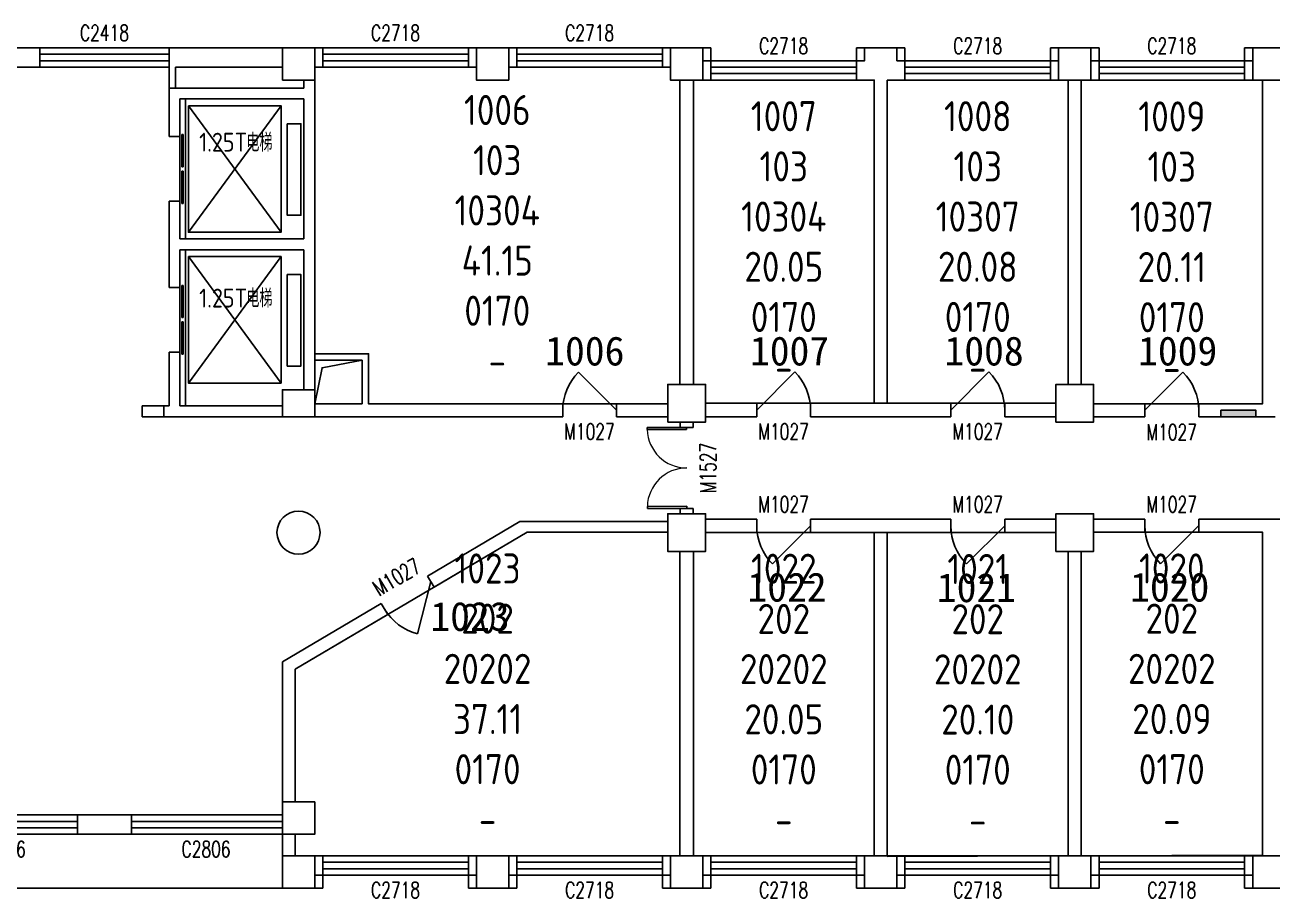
# Model space of a CAD drawing. Extents: x 246802 to 341426, y 58657 to 74864.
# Drawn here: x 292851 to 315986, y 58657 to 74864 of the extents above; entities that cross this region are included whole.
import ezdxf

# ---------------------------------------------------------------- set-up
doc = ezdxf.new("R2010")
doc.units = 0
doc.header["$LTSCALE"] = 1000
doc.header["$MEASUREMENT"] = 0
for name, color, linetype in [('body', 30, 'Continuous'), ('GROS', 6, 'Continuous'), ('name', 1, 'Continuous'), ('RM$', 5, 'Continuous'), ('RM$TXT', 5, 'Continuous')]:
    doc.layers.add(name, color=color, linetype=linetype)
doc.styles.add('_TCH_WINDOW', font='SIMPLEX', dxfattribs={"bigfont": 'GBCBIG'})
doc.styles.get("Standard").update_dxf_attribs({"font": 'gbenor.shx', "bigfont": 'gbcbig.shx'})

# ---------------------------------------------------------------- blocks, each defined once
blk = doc.blocks.new('_YZHK')
blk.add_circle((0, 0), 0.5)
blk = doc.blocks.new('_FZHK')
blk.add_lwpolyline([(-0.5, -0.5), (0.5, -0.5), (0.5, 0.5), (-0.5, 0.5)], close=True)
blk = doc.blocks.new('$WINLIB2D$00000001')
at = {"color": 0}
for points in [[(-0.5, 0.5), (-0.5, -0.5)], [(-0.5, 0.5), (0.5, 0.5)], [(0.5, -0.5), (0.5, 0.5)], [(0.5, 0.1667), (-0.5, 0.1667)], [(0.5, -0.1667), (-0.5, -0.1667)], [(-0.5, -0.5), (0.5, -0.5)]]:
    blk.add_lwpolyline(points, dxfattribs=at)
blk = doc.blocks.new('$DorLib2D$00000127')
at = {"color": 0, "linetype": 'Continuous'}
for p, q in [((-0.033, 0.795, -93.75), (-0.533, 0.795, -93.75)), ((-0.533, 0.795, -93.75), (-0.533, 0.69, -93.75)), ((-0.033, 0.795, -93.75), (-0.033, 0.69, -93.75)), ((0.033, 0.795, -93.75), (0.033, 0.69, -93.75)), ((0.533, 0.795, -93.75), (0.033, 0.795, -93.75)), ((0.533, 0.795, -93.75), (0.533, 0.69, -93.75)), ((-0.033, 0.69, -93.75), (-0.533, 0.69, -93.75)), ((0.533, 0.69, -93.75), (0.033, 0.69, -93.75)), ((0.5, 0.5, -93.75), (-0.5, 0.5, -93.75))]:
    blk.add_line(p, q, dxfattribs=at)
blk = doc.blocks.new('$DorLib2D$00000002')
for p, q in [((-0.5, 0), (-0.5, 0.4875)), ((-0.475, 0.4875), (-0.5, 0.4875)), ((-0.475, 0), (-0.475, 0.4875)), ((0.475, 0), (0.475, 0.4875)), ((0.475, 0.4875), (0.5, 0.4875)), ((0.5, 0), (0.5, 0.4875)), ((-0.5, 0), (-0.475, 0)), ((0.5, 0), (0.475, 0))]:
    blk.add_line(p, q)
at = {"lineweight": 13}
for centre, start, end in [((-0.4875, 0), 0, 88.53072), ((0.4875, 0), 91.46928, 180)]:
    blk.add_arc(centre, 0.4875, start, end, dxfattribs=at)
blk = doc.blocks.new('$DorLib2D$00000114')
at = {"color": 0}
blk.add_line((0.5, 0), (-0.207, 0.707), dxfattribs=at)
blk.add_arc((0.5, 0), 1, 135, 180, dxfattribs=at)

msp = doc.modelspace()

# ---------------------------------------------------------------- hatches: boundary and pattern name
at = {"layer": 'body'}
msp.add_hatch(color=30, dxfattribs=at).paths.add_polyline_path([(315686, 67711), (315036, 67711), (315036, 67591), (315686, 67591)])

# ---------------------------------------------------------------- linework, layer by layer
at = {"layer": 'body', "color": 30}
for p, q in [((295511, 74441), (291026, 74441)), ((297626, 74441), (295511, 74441)), ((298376, 74441), (298226, 74441)), ((298376, 74081), (298376, 74441)), ((301226, 74441), (301076, 74441)), ((301076, 74441), (301076, 74081)), ((301976, 74441), (301826, 74441)), ((301976, 74081), (301976, 74441)), ((304826, 74441), (304676, 74441)), ((304676, 74441), (304676, 74081)), ((305576, 74441), (305426, 74441)), ((305576, 74201), (305576, 74441)), ((309176, 74441), (308276, 74441)), ((308276, 74441), (308276, 74201)), ((309176, 74201), (309176, 74441)), ((312026, 74441), (311876, 74441)), ((311876, 74441), (311876, 74201)), ((312776, 74441), (312626, 74441)), ((312776, 74201), (312776, 74441)), ((315626, 74441), (315476, 74441)), ((315476, 74441), (315476, 74201)), ((295526, 74081), (291026, 74081)), ((295526, 73691), (295526, 74081)), ((297626, 74081), (295646, 74081)), ((295646, 73691), (295646, 74081)), ((298226, 74081), (298376, 74081)), ((301076, 74081), (301226, 74081)), ((301826, 74081), (301976, 74081)), ((304676, 74081), (304826, 74081)), ((305576, 74201), (305426, 74201)), ((305576, 73841), (305576, 74201)), ((308276, 74201), (308276, 73841)), ((309176, 73841), (309176, 74201)), ((312026, 74201), (311876, 74201)), ((311876, 74201), (311876, 73841)), ((312776, 74201), (312626, 74201)), ((312776, 73841), (312776, 74201)), ((315626, 74201), (315476, 74201)), ((315476, 74201), (315476, 73841)), ((298026, 73841), (298026, 73691)), ((298226, 73841), (298226, 73491)), ((305001, 73841), (305001, 68191)), ((305251, 73841), (305251, 68191)), ((305426, 73841), (305576, 73841)), ((308276, 73841), (308606, 73841)), ((308606, 67841), (308606, 73841)), ((308846, 73841), (309176, 73841)), ((308846, 67841), (308846, 73841)), ((311876, 73841), (312026, 73841)), ((312206, 68191), (312206, 73841)), ((312446, 68191), (312446, 73841)), ((312626, 73841), (312776, 73841)), ((315476, 73841), (315626, 73841)), ((315806, 67831), (315806, 73841)), ((295526, 73691), (295526, 72791)), ((298026, 73691), (295526, 73691)), ((295526, 73691), (295646, 73691)), ((295726, 72791), (295726, 73491)), ((298026, 73491), (295726, 73491)), ((295828, 73491), (295828, 70891)), ((297601, 73365), (295882, 71015)), ((295882, 73365), (297601, 71015)), ((298026, 73491), (298026, 70891)), ((298226, 73491), (298226, 70691)), ((295526, 72791), (295726, 72791)), ((295726, 71591), (295526, 71591)), ((295526, 71591), (295526, 70691)), ((295726, 70891), (295726, 71591)), ((298026, 70891), (295726, 70891)), ((295526, 70691), (295526, 69991)), ((295726, 69991), (295726, 70691)), ((298026, 70691), (295726, 70691)), ((295828, 70691), (295828, 67791)), ((297601, 70565), (295882, 68215)), ((295882, 70565), (297601, 68215)), ((298026, 70691), (298026, 68641)), ((298226, 70691), (298226, 68641)), ((295526, 69991), (295726, 69991)), ((295726, 68791), (295526, 68791)), ((295526, 68791), (295526, 67791)), ((295726, 67791), (295726, 68791)), ((299226, 68761), (298226, 68761)), ((299226, 67831), (299226, 68761)), ((298026, 68641), (298026, 68091)), ((298226, 68641), (298226, 68091)), ((299106, 68641), (298226, 68641)), ((299106, 67831), (299106, 68641)), ((295426, 67791), (295026, 67791)), ((295026, 67591), (295026, 67791)), ((295426, 67791), (295526, 67791)), ((295426, 67791), (295426, 67591)), ((295426, 67591), (295426, 67791)), ((295726, 67791), (297626, 67791)), ((298226, 67831), (299106, 67831)), ((299226, 67831), (301526, 67831)), ((302826, 67831), (301526, 67831)), ((302826, 67591), (302826, 67831)), ((304776, 67831), (303826, 67831)), ((303826, 67831), (303826, 67591)), ((306426, 67841), (305476, 67841)), ((306426, 67591), (306426, 67841)), ((308726, 67841), (307426, 67841)), ((307426, 67841), (307426, 67591)), ((310026, 67841), (308726, 67841)), ((310026, 67591), (310026, 67841)), ((311976, 67841), (311026, 67841)), ((311026, 67841), (311026, 67591)), ((313626, 67831), (312676, 67831)), ((313626, 67591), (313626, 67831)), ((315806, 67831), (314626, 67831)), ((314626, 67831), (314626, 67591)), ((295426, 67591), (295026, 67591)), ((295426, 67591), (295726, 67591)), ((295726, 67591), (297626, 67591)), ((298226, 67591), (299106, 67591)), ((299106, 67591), (301406, 67591)), ((301406, 67591), (301406, 67591)), ((301406, 67591), (301646, 67591)), ((301646, 67591), (301646, 67591)), ((301646, 67591), (302826, 67591)), ((303826, 67591), (304776, 67591)), ((305476, 67591), (306426, 67591)), ((307426, 67591), (308726, 67591)), ((308606, 67591), (308606, 67591)), ((308606, 67591), (308846, 67591)), ((308726, 67591), (310026, 67591)), ((308846, 67591), (308846, 67591)), ((311026, 67591), (311976, 67591)), ((312676, 67591), (313626, 67591)), ((314626, 67591), (315806, 67591)), ((315806, 67591), (315806, 67591)), ((315806, 67591), (316046, 67591)), ((305006, 67491), (305006, 67391)), ((305006, 67391), (305246, 67391)), ((305246, 67391), (305246, 67491)), ((305248, 65891), (305008, 65891)), ((305008, 65891), (305008, 65791)), ((305248, 65791), (305248, 65891)), ((302033, 65650), (300318, 64635)), ((304776, 65650), (302033, 65650)), ((306426, 65691), (305476, 65691)), ((306426, 65441), (306426, 65691)), ((308726, 65691), (307426, 65691)), ((307426, 65691), (307426, 65441)), ((308666, 65691), (308666, 65691)), ((308666, 65691), (308786, 65691)), ((310026, 65691), (308726, 65691)), ((308786, 65691), (308786, 65691)), ((310026, 65441), (310026, 65691)), ((311976, 65691), (311026, 65691)), ((311026, 65691), (311026, 65441)), ((313626, 65691), (312676, 65691)), ((313626, 65451), (313626, 65691)), ((315926, 65691), (314626, 65691)), ((314626, 65691), (314626, 65451)), ((317226, 65691), (315926, 65691)), ((300441, 64428), (302166, 65450)), ((304776, 65450), (302166, 65450)), ((305476, 65441), (306426, 65441)), ((307426, 65441), (308726, 65441)), ((308606, 59441), (308606, 65441)), ((308726, 65441), (310026, 65441)), ((308846, 59441), (308846, 65441)), ((311026, 65441), (311976, 65441)), ((312676, 65451), (313626, 65451)), ((314626, 65451), (315806, 65451)), ((315806, 65451), (315806, 59441)), ((305001, 65091), (305001, 59441)), ((305251, 65091), (305251, 59441)), ((312206, 59441), (312206, 65091)), ((312446, 59441), (312446, 65091)), ((300318, 64635), (300441, 64428)), ((299458, 64126), (297626, 63041)), ((299580, 63919), (299458, 64126)), ((297866, 62904), (299580, 63919)), ((297626, 60441), (297626, 63041)), ((297866, 60441), (297866, 62904)), ((293826, 59841), (293826, 60201)), ((293826, 60201), (294826, 60201)), ((294826, 59841), (294826, 60201)), ((293826, 59841), (294826, 59841)), ((297626, 59441), (297626, 59841)), ((297866, 59441), (297866, 59841)), ((298376, 59441), (298226, 59441)), ((298376, 59081), (298376, 59441)), ((301226, 59441), (301076, 59441)), ((301076, 59441), (301076, 59081)), ((301976, 59441), (301826, 59441)), ((301976, 59081), (301976, 59441)), ((304826, 59441), (304676, 59441)), ((304676, 59441), (304676, 59081)), ((305576, 59441), (305426, 59441)), ((305576, 59081), (305576, 59441)), ((308426, 59441), (308276, 59441)), ((308276, 59441), (308276, 59081)), ((309176, 59441), (309026, 59441)), ((309176, 59081), (309176, 59441)), ((312026, 59441), (311876, 59441)), ((311876, 59441), (311876, 59081)), ((312776, 59441), (312626, 59441)), ((312776, 59081), (312776, 59441)), ((315626, 59441), (315476, 59441)), ((315476, 59441), (315476, 59081)), ((298226, 59081), (298376, 59081)), ((298376, 58841), (298376, 59081)), ((301076, 59081), (301226, 59081)), ((301076, 59081), (301076, 58841)), ((301826, 59081), (301976, 59081)), ((301976, 58841), (301976, 59081)), ((304676, 59081), (304826, 59081)), ((304676, 59081), (304676, 58841)), ((305426, 59081), (305576, 59081)), ((305576, 58841), (305576, 59081)), ((308276, 59081), (308426, 59081)), ((308276, 59081), (308276, 58841)), ((309026, 59081), (309176, 59081)), ((309176, 58841), (309176, 59081)), ((311876, 59081), (312026, 59081)), ((311876, 59081), (311876, 58841)), ((312626, 59081), (312776, 59081)), ((312776, 58841), (312776, 59081)), ((315476, 59081), (315626, 59081)), ((315476, 59081), (315476, 58841)), ((298226, 58841), (298376, 58841)), ((301076, 58841), (301226, 58841)), ((301826, 58841), (301976, 58841)), ((304676, 58841), (304826, 58841)), ((305426, 58841), (305576, 58841)), ((308276, 58841), (308426, 58841)), ((309026, 58841), (309176, 58841)), ((311876, 58841), (312026, 58841)), ((312626, 58841), (312776, 58841)), ((315476, 58841), (315626, 58841))]:
    msp.add_line(p, q, dxfattribs=at)
for points in [[(295882, 73365), (297601, 73365), (297601, 71015), (295882, 71015)], [(297716, 73031), (297969, 73031), (297969, 71333), (297716, 71333)], [(295882, 70565), (297601, 70565), (297601, 68215), (295882, 68215)], [(297716, 70231), (297969, 70231), (297969, 68533), (297716, 68533)]]:
    msp.add_lwpolyline(points, close=True, dxfattribs=at)
for points in [[(299106, 68641), (298363, 68501), (298226, 67831)], [(315036, 67591), (315036, 67711), (315686, 67711), (315686, 67591)]]:
    msp.add_lwpolyline(points, dxfattribs=at)
at = {"layer": 'GROS'}
for points in [[(316226, 74441), (315626, 74441), (315626, 74201), (312626, 74201), (312626, 74441), (312026, 74441), (312026, 74201), (309026, 74201), (309026, 74441), (308426, 74441), (308426, 74201), (308276, 74201), (305426, 74201), (305426, 74441), (283226, 74441)], [(290426, 58841), (298226, 58841), (298226, 59081), (301226, 59081), (301226, 58841), (301826, 58841), (301826, 59081), (304826, 59081), (304826, 58841), (305426, 58841), (305426, 59081), (308426, 59081), (308426, 58841), (309026, 58841), (309026, 59081), (312026, 59081), (312026, 58841), (312626, 58841), (312626, 59081), (315626, 59081), (315626, 58841), (316226, 58841)]]:
    msp.add_lwpolyline(points, dxfattribs=at)
at = {"layer": 'RM$', "color": 4, "ltscale": 20}
for points in [[(298226, 74081), (298226, 68761), (299226, 68761), (299226, 67831), (304776, 67831), (304776, 68191), (305001, 68191), (305001, 73841), (304826, 73841), (304826, 74081), (301826, 74081), (301826, 73841), (301226, 73841), (301226, 74081)], [(305251, 73841), (305251, 68191), (305476, 68191), (305476, 67841), (308606, 67841), (308606, 73841)], [(308846, 73841), (308846, 67841), (311976, 67841), (311976, 68191), (312206, 68191), (312206, 73841)], [(312446, 73841), (312446, 68191), (312676, 68191), (312676, 67831), (315806, 67831), (315806, 73841)], [(297866, 62904), (297866, 60441), (298226, 60441), (298226, 59841), (297866, 59841), (297866, 59441), (305001, 59441), (305001, 65091), (304776, 65091), (304776, 65450), (302166, 65450)], [(305476, 65441), (305476, 65091), (305251, 65091), (305251, 59441), (308606, 59441), (308606, 65441)], [(308846, 65441), (308846, 59431), (312206, 59441), (312206, 65091), (311976, 65091), (311976, 65441)], [(312676, 65451), (312676, 65091), (312446, 65091), (312446, 59441), (315806, 59451), (315806, 65451)]]:
    msp.add_lwpolyline(points, close=True, dxfattribs=at)

# ---------------------------------------------------------------- block references
at = {"layer": 'body', "color": 30}
ref = msp.add_blockref('$WINLIB2D$00000001', (294326, 74261), dxfattribs=dict(at, xscale=2400, yscale=360, zscale=360, rotation=180))
ref.add_attrib('A', 'C2418', (293871, 74567), dxfattribs={"color": 30, "height": 297.5, "style": '_TCH_WINDOW', "width": 0.705882})
ref = msp.add_blockref('$WINLIB2D$00000001', (299726, 74261), dxfattribs=dict(at, xscale=2700, yscale=360, zscale=360, rotation=180))
ref.add_attrib('A', 'C2718', (299271, 74567), dxfattribs={"color": 30, "height": 297.5, "style": '_TCH_WINDOW', "width": 0.705882})
ref = msp.add_blockref('$WINLIB2D$00000001', (303326, 74261), dxfattribs=dict(at, xscale=2700, yscale=360, zscale=360, rotation=180))
ref.add_attrib('A', 'C2718', (302871, 74567), dxfattribs={"color": 30, "height": 297.5, "style": '_TCH_WINDOW', "width": 0.705882})
ref = msp.add_blockref('$WINLIB2D$00000001', (306926, 74021), dxfattribs=dict(at, xscale=2700, yscale=-360, zscale=360))
ref.add_attrib('A', 'C2718', (306471, 74327), dxfattribs={"color": 30, "height": 297.5, "style": '_TCH_WINDOW', "width": 0.705882})
ref = msp.add_blockref('$WINLIB2D$00000001', (310526, 74021), dxfattribs=dict(at, xscale=2700, yscale=-360, zscale=360))
ref.add_attrib('A', 'C2718', (310071, 74327), dxfattribs={"color": 30, "height": 297.5, "style": '_TCH_WINDOW', "width": 0.705882})
ref = msp.add_blockref('$WINLIB2D$00000001', (314126, 74021), dxfattribs=dict(at, xscale=2700, yscale=-360, zscale=360))
ref.add_attrib('A', 'C2718', (313671, 74327), dxfattribs={"color": 30, "height": 297.5, "style": '_TCH_WINDOW', "width": 0.705882})
for name, p, xscale, yscale, zscale in [('_FZHK', (297926, 74141), 600, 600, 600), ('_FZHK', (301526, 74141), 600, 600, 600), ('_FZHK', (305126, 74141), 600, 600, 600), ('_FZHK', (312326, 74141), 600, 600, 600), ('_FZHK', (315926, 74141), 600, 600, 600), ('_FZHK', (297926, 67841), 600, 500, 500), ('_FZHK', (305126, 67841), 700, 700, 700), ('_FZHK', (312326, 67841), 700, 700, 700), ('_YZHK', (297926, 65441), 800, 800, 800), ('_FZHK', (305126, 65441), 700, 700, 700), ('_FZHK', (312326, 65441), 700, 700, 700), ('_FZHK', (297926, 60141), 600, 600, 600), ('_FZHK', (297926, 59141), 600, 600, 600), ('_FZHK', (301526, 59141), 600, 600, 600), ('_FZHK', (305126, 59141), 600, 600, 600), ('_FZHK', (308726, 59141), 600, 600, 600), ('_FZHK', (312326, 59141), 600, 600, 600), ('_FZHK', (315926, 59141), 600, 600, 600)]:
    msp.add_blockref(name, p, dxfattribs=dict(at, xscale=xscale, yscale=yscale, zscale=zscale))
at = {"layer": 'body', "color": 30, "xscale": -1200, "yscale": 200, "zscale": 200, "rotation": 270}
for p in [(295626, 72191), (295626, 69391)]:
    msp.add_blockref('$DorLib2D$00000127', p, dxfattribs=at)
at = {"layer": 'body', "color": 30}
ref = msp.add_blockref('$DorLib2D$00000114', (303326, 67711), dxfattribs=dict(at, xscale=1000, yscale=1000, zscale=240))
ref.add_attrib('A', 'M1027', (302856, 67167), dxfattribs={"color": 30, "height": 297.5, "style": '_TCH_WINDOW', "width": 0.705882})
ref = msp.add_blockref('$DorLib2D$00000114', (306926, 67716), dxfattribs=dict(at, xscale=-1000, yscale=1000, zscale=250))
ref.add_attrib('A', 'M1027', (306456, 67167), dxfattribs={"color": 30, "height": 297.5, "style": '_TCH_WINDOW', "width": 0.705882})
ref = msp.add_blockref('$DorLib2D$00000114', (310526, 67716), dxfattribs=dict(at, xscale=-1000, yscale=1000, zscale=250))
ref.add_attrib('A', 'M1027', (310056, 67167), dxfattribs={"color": 30, "height": 297.5, "style": '_TCH_WINDOW', "width": 0.705882})
ref = msp.add_blockref('$DorLib2D$00000114', (314126, 67711), dxfattribs=dict(at, xscale=-1000, yscale=1000, zscale=240))
ref.add_attrib('A', 'M1027', (313656, 67157), dxfattribs={"color": 30, "height": 297.5, "style": '_TCH_WINDOW', "width": 0.705882})
ref = msp.add_blockref('$DorLib2D$00000002', (305127, 66641), dxfattribs=dict(at, xscale=1500, yscale=1500, zscale=240, rotation=90.07614298089032))
ref.add_attrib('A', 'M1527', (305672, 66171), dxfattribs={"color": 30, "height": 297.5, "rotation": 90.0761, "style": '_TCH_WINDOW', "width": 0.705882})
ref = msp.add_blockref('$DorLib2D$00000114', (306926, 65566), dxfattribs=dict(at, xscale=1000, yscale=-1000, zscale=250))
ref.add_attrib('A', 'M1027', (306456, 65817), dxfattribs={"color": 30, "height": 297.5, "style": '_TCH_WINDOW', "width": 0.705882})
ref = msp.add_blockref('$DorLib2D$00000114', (310526, 65566), dxfattribs=dict(at, xscale=1000, yscale=-1000, zscale=250))
ref.add_attrib('A', 'M1027', (310056, 65817), dxfattribs={"color": 30, "height": 297.5, "style": '_TCH_WINDOW', "width": 0.705882})
ref = msp.add_blockref('$DorLib2D$00000114', (314126, 65571), dxfattribs=dict(at, xscale=-1000, yscale=1000, zscale=240, rotation=180))
ref.add_attrib('A', 'M1027', (313656, 65817), dxfattribs={"color": 30, "height": 297.5, "style": '_TCH_WINDOW', "width": 0.705882})
ref = msp.add_blockref('$DorLib2D$00000114', (299949, 64277), dxfattribs=dict(at, xscale=1000, yscale=-1000, zscale=240, rotation=30.62953549402769))
ref.add_attrib('A', 'M1027', (299419, 64249), dxfattribs={"color": 30, "height": 297.5, "rotation": 30.6295, "style": '_TCH_WINDOW', "width": 0.705882})
ref = msp.add_blockref('$WINLIB2D$00000001', (292426, 60021), dxfattribs=dict(at, xscale=-2799.999999992433, yscale=360, zscale=360))
ref.add_attrib('A', 'C2806', (291956, 59417), dxfattribs={"color": 30, "height": 297.5, "style": '_TCH_WINDOW', "width": 0.705882})
ref = msp.add_blockref('$WINLIB2D$00000001', (296226, 60021), dxfattribs=dict(at, xscale=2799.999999992433, yscale=360, zscale=360))
ref.add_attrib('A', 'C2806', (295756, 59417), dxfattribs={"color": 30, "height": 297.5, "style": '_TCH_WINDOW', "width": 0.705882})
ref = msp.add_blockref('$WINLIB2D$00000001', (299726, 59261), dxfattribs=dict(at, xscale=2700, yscale=-360, zscale=360, rotation=180))
ref.add_attrib('A', 'C2718', (299271, 58657), dxfattribs={"color": 30, "height": 297.5, "style": '_TCH_WINDOW', "width": 0.705882})
ref = msp.add_blockref('$WINLIB2D$00000001', (303326, 59261), dxfattribs=dict(at, xscale=2700, yscale=-360, zscale=360, rotation=180))
ref.add_attrib('A', 'C2718', (302871, 58657), dxfattribs={"color": 30, "height": 297.5, "style": '_TCH_WINDOW', "width": 0.705882})
ref = msp.add_blockref('$WINLIB2D$00000001', (306926, 59261), dxfattribs=dict(at, xscale=2700, yscale=-360, zscale=360, rotation=180))
ref.add_attrib('A', 'C2718', (306471, 58657), dxfattribs={"color": 30, "height": 297.5, "style": '_TCH_WINDOW', "width": 0.705882})
ref = msp.add_blockref('$WINLIB2D$00000001', (310526, 59261), dxfattribs=dict(at, xscale=2700, yscale=-360, zscale=360, rotation=180))
ref.add_attrib('A', 'C2718', (310071, 58657), dxfattribs={"color": 30, "height": 297.5, "style": '_TCH_WINDOW', "width": 0.705882})
ref = msp.add_blockref('$WINLIB2D$00000001', (314126, 59261), dxfattribs=dict(at, xscale=2700, yscale=-360, zscale=360, rotation=180))
ref.add_attrib('A', 'C2718', (313671, 58657), dxfattribs={"color": 30, "height": 297.5, "style": '_TCH_WINDOW', "width": 0.705882})

# ---------------------------------------------------------------- texts
for s, height, p in [('电梯', 337.6, (296957, 72513)), ('1.25T', 350, (296082, 72513)), ('1.25T', 350, (296082, 69619)), ('电梯', 337.6, (296957, 69619))]:
    msp.add_text(s, height=height, dxfattribs=at).set_placement(p)
at = {"layer": 'name', "color": 1, "char_height": 540}
for s, insert, attachment_point in [('{\\fFangSong|b0|i0|c134|p49;1006}', (302502, 69083), 1), ('{\\fFangSong|b0|i0|c134|p49;1007}', (306300, 69083), 1), ('{\\fFangSong|b0|i0|c134|p49;1008}', (309909, 69083), 1), ('{\\fFangSong|b0|i0|c134|p49;1009}', (313500, 69083), 1), ('{\\fFangSong|b0|i0|c134|p49;1022}', (306253, 64700), 1), ('{\\fFangSong|b0|i0|c134|p49;1021}', (309767, 64690), 1), ('{\\fFangSong|b0|i0|c134|p49;1020}', (313353, 64700), 1), ('{\\fFangSong|b0|i0|c134|p49;1023}', (301841, 64156), 3)]:
    msp.add_mtext_dynamic_manual_height_columns(s, width=5258.71, gutter_width=1750, heights=[0], dxfattribs=dict(at, insert=insert, attachment_point=attachment_point))
at = {"layer": 'RM$TXT', "char_height": 558.8, "attachment_point": 8}
for s, insert in [('1006^M^J103^M^J10304^M^J41.15^M^J0170^M^J-^M^J', (301613, 68348)), ('1007^M^J103^M^J10304^M^J20.05^M^J0170^M^J-^M^J', (306928, 68233)), ('1008^M^J103^M^J10307^M^J20.08^M^J0170^M^J-^M^J', (310526, 68233)), ('1009^M^J103^M^J10307^M^J20.11^M^J0170^M^J-^M^J', (314126, 68228)), ('1023^M^J202^M^J20202^M^J37.11^M^J0170^M^J-^M^J', (301433, 59838)), ('1022^M^J202^M^J20202^M^J20.05^M^J0170^M^J-^M^J', (306928, 59833)), ('1021^M^J202^M^J20202^M^J20.10^M^J0170^M^J-^M^J', (310526, 59828)), ('1020^M^J202^M^J20202^M^J20.09^M^J0170^M^J-^M^J', (314126, 59838))]:
    msp.add_mtext(s, dxfattribs=dict(at, insert=insert))

doc.saveas('drawing.dxf')
